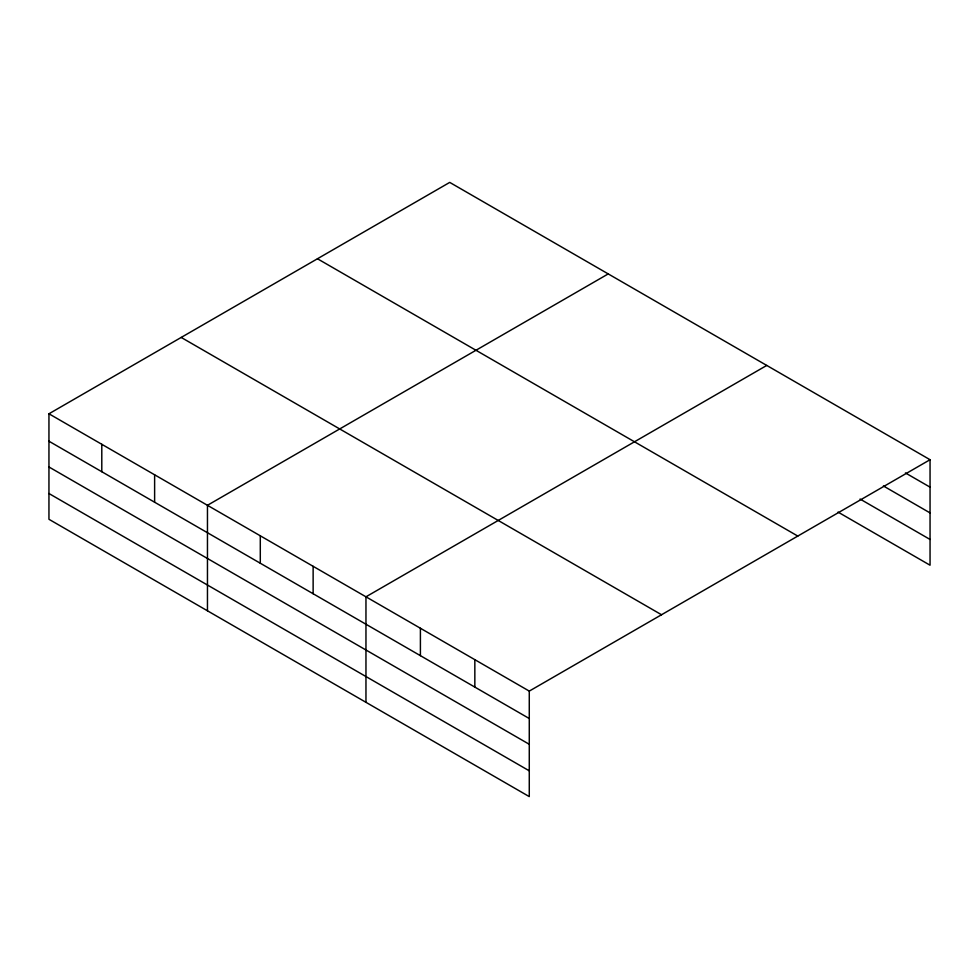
<?xml version="1.0" encoding="UTF-8"?>
<svg xmlns="http://www.w3.org/2000/svg" width="979" height="979" viewBox="0 0 979 979"><rect width="100%" height="100%" fill="white"/><g stroke="black" fill="none" stroke-linecap="round" stroke-linejoin="round"><path stroke-width="1.47" d="M48.95 413.787L529.272 691.101L529.272 796.6L48.95 519.286L48.95 413.787L449.728 182.4L930.05 459.714L930.05 565.213L838.024 512.078M608.228 273.912L207.462 505.299L207.462 610.798M766.741 365.436L365.962 596.811L365.962 702.31M529.272 691.101L930.05 459.714M905.428 472.93L930.05 487.15M883.388 485.963L930.05 512.91M860.064 499.045L930.05 539.453M317.465 258.762L797.799 536.076M181.201 337.437L661.535 614.751M48.95 441.211L529.272 718.525M48.95 466.971L529.272 744.285M48.95 493.514L529.272 770.828M474.839 659.675L474.839 687.099M420.407 628.249L420.407 655.673M313.133 566.315L313.133 593.739M260.292 535.807L260.292 563.231M154.621 474.803L154.621 502.227M101.792 444.295L101.792 471.719"/></g></svg>
